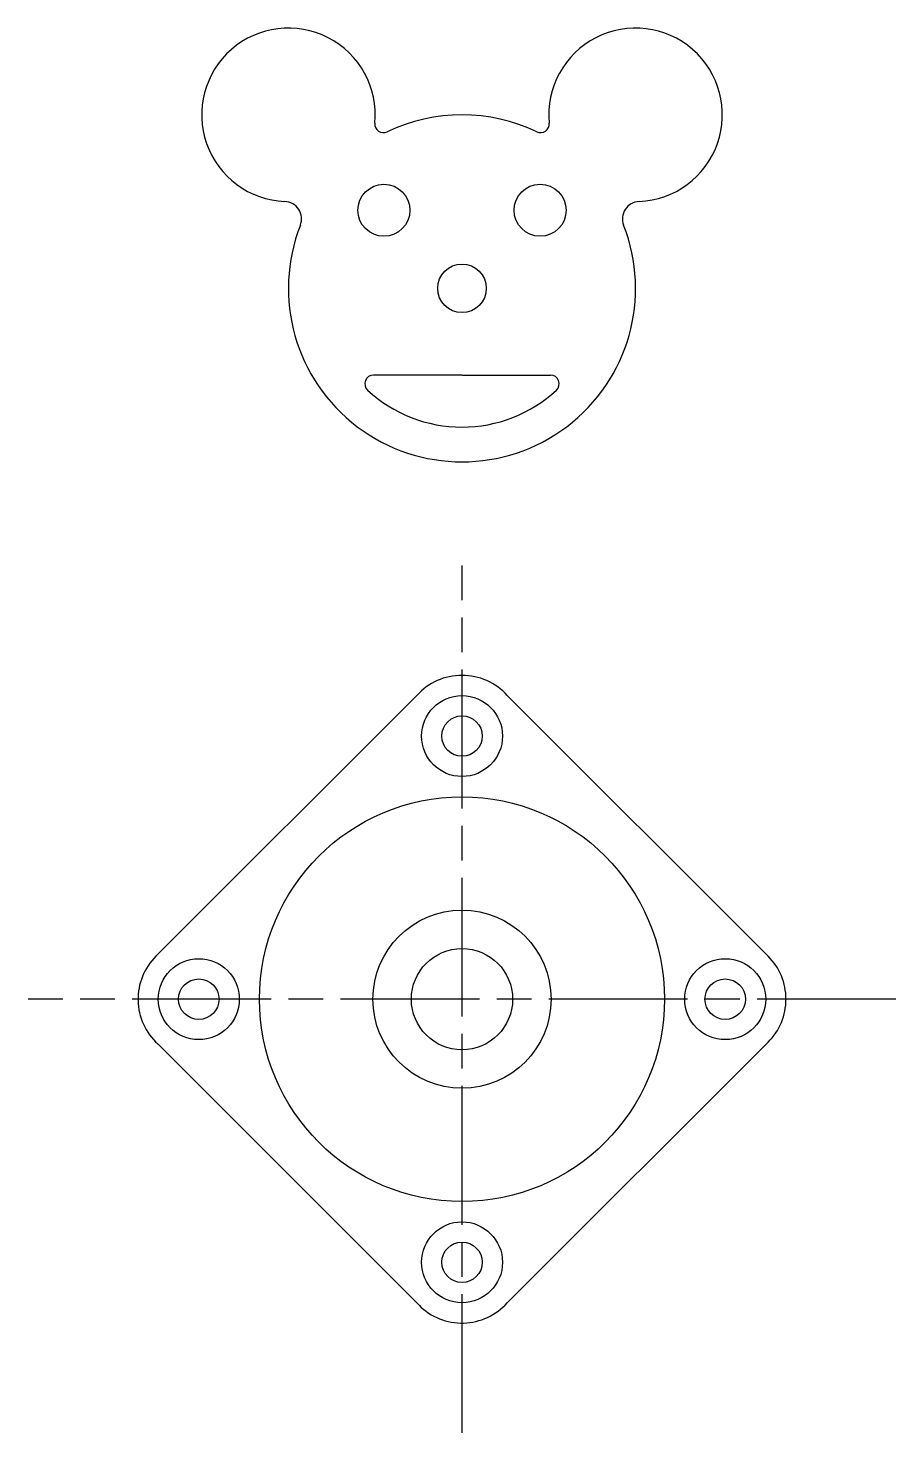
# Model space of a CAD drawing. Header units: millimetres. Extents: x 44 to 194, y 25 to 268.
import ezdxf

# ---------------------------------------------------------------- set-up
doc = ezdxf.new("R2010")
doc.units = ezdxf.units.MM
doc.linetypes.add('ACAD_ISO08W100', pattern=[36, 24, -3, 6, -3])

msp = doc.modelspace()

# ---------------------------------------------------------------- linework, layer by layer
for p, q in [((118.87, 207.95), (103.57, 207.95)), ((118.87, 207.95), (134.17, 207.95)), ((111.05, 152.54), (65.95, 107.46)), ((126.68, 152.54), (171.79, 107.46)), ((126.68, 47.52), (171.79, 92.61)), ((66.27, 92.3), (111.44, 47.11))]:
    msp.add_line(p, q)
at = {"color": 254, "linetype": 'ACAD_ISO08W100'}
for p, q in [((118.87, 25.03), (118.87, 175.03)), ((193.87, 100.03), (43.87, 100.03))]:
    msp.add_line(p, q, dxfattribs=at)
for centre, radius in [((105.37, 236.45), 4.5), ((132.37, 236.45), 4.5), ((118.87, 222.95), 4.2), ((118.87, 222.95), 4.2), ((118.87, 145.53), 7), ((118.87, 145.53), 3.5), ((118.87, 100.03), 35), ((118.87, 100.03), 15.4), ((73.37, 100.03), 7), ((118.87, 100.03), 8.75), ((164.37, 100.03), 7), ((73.37, 100.03), 3.5), ((164.37, 100.03), 3.5), ((118.87, 54.53), 7), ((118.87, 54.53), 3.5)]:
    msp.add_circle(centre, radius)
for centre, radius, start, end in [((88.87, 252.95), 15, 354.5212, 267.6598), ((148.87, 252.95), 15, 272.3402, 185.4788), ((118.87, 222.95), 30, 64.4712, 115.5288), ((105.29, 251.37), 1.5, 174.5212, 295.5288), ((132.44, 251.37), 1.5, 244.4712, 5.4788), ((88.13, 234.96), 3, 338.6483, 87.6598), ((149.6, 234.96), 3, 92.3402, 201.3517), ((118.87, 222.95), 30, 158.6483, 21.3517), ((103.57, 206.45), 1.5, 90, 227.1666), ((134.17, 206.45), 1.5, 312.8334, 90), ((118.87, 222.95), 24, 227.1666, 270), ((118.87, 222.95), 24, 270, 312.8334), ((118.87, 145.53), 10.5, 41.8919, 138.1081), ((73.37, 100.03), 10.5, 134.9861, 227.4613), ((164.37, 100.03), 10.5, 314.9861, 45.0139), ((118.87, 54.53), 10.5, 224.9913, 318.1081)]:
    msp.add_arc(centre, radius, start, end)

doc.saveas('drawing.dxf')
